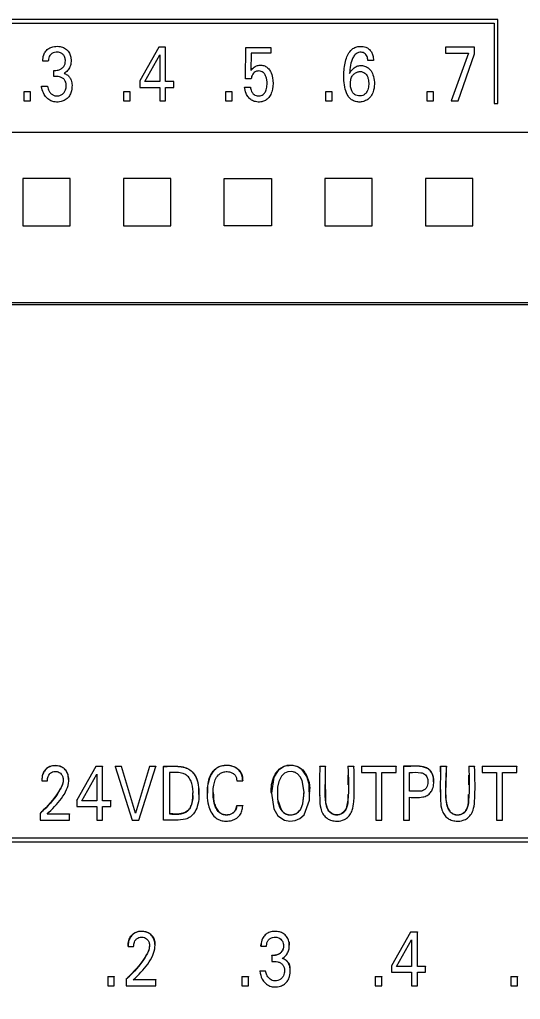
# Model space of a CAD drawing. Header units: millimetres. Extents: x 983 to 2111, y 2638 to 4457.
# Drawn here: x 2044.64 to 2059.55, y 4175.78 to 4204.98 of the extents above; entities that cross this region are included whole.
import ezdxf

# ---------------------------------------------------------------- set-up
doc = ezdxf.new("R2010")
doc.units = ezdxf.units.MM
doc.styles.get("Standard").update_dxf_attribs({"font": ''})
doc.styles.get('Standard').set_extended_font_data('SimSun')
doc.dimstyles.new('ISO-25', dxfattribs={"dimtxt": 2.5, "dimasz": 2.5, "dimexe": 1.25, "dimexo": 0.625, "dimtad": 1, "dimtxsty": 'Standard', "dimcen": 2.5, "dimadec": 0, "dimazin": 0, "dimtfac": 1, "dimtmove": 0, "dimatfit": 3, "dimfxl": 1, "dimarcsym": 0})

# ---------------------------------------------------------------- blocks, each defined once
blk = doc.blocks.new('*D207')
at = {"color": 0, "lineweight": -2, "transparency": 16777216}
for p, q in [((1955.429, 4182.134), (1955.429, 4136.669)), ((2085.429, 4182.134), (2085.429, 4136.669)), ((1957.929, 4137.919), (2082.929, 4137.919))]:
    blk.add_line(p, q, dxfattribs=at)
at = {"color": 0, "lineweight": -3, "transparency": 16777216}
for points in [[(1957.929, 4138.335), (1957.929, 4137.502), (1955.429, 4137.919)], [(2082.929, 4138.335), (2082.929, 4137.502), (2085.429, 4137.919)]]:
    blk.add_solid(points, dxfattribs=at)
at = {"layer": 'Defpoints', "color": 0, "lineweight": -3, "transparency": 16777216}
for p in [(1955.429, 4182.759), (2085.429, 4182.759), (2085.429, 4137.919)]:
    blk.add_point(p, dxfattribs=at)
at = {"color": 0, "lineweight": -3, "transparency": 16777216, "insert": (2020.429, 4139.794), "char_height": 2.5, "attachment_point": 5}
blk.add_mtext('130', dxfattribs=at)
blk = doc.blocks.new('1215DCDCDC')
at = {"color": 7, "linetype": 'Continuous', "lineweight": 15}
for p, q in [((2058.878, 4204.984), (2034.927, 4204.984)), ((2035.038, 4204.874), (2058.769, 4204.874)), ((2058.769, 4204.874), (2058.769, 4202.487)), ((2058.878, 4202.487), (2058.878, 4204.984)), ((2048.783, 4204.164), (2048.219, 4203.157)), ((2048.985, 4204.164), (2048.783, 4204.164)), ((2048.985, 4203.139), (2048.985, 4204.164)), ((2051.366, 4203.219), (2051.377, 4204.155)), ((2051.377, 4204.155), (2052.118, 4204.155)), ((2051.538, 4203.98), (2051.528, 4203.465)), ((2052.118, 4203.98), (2051.538, 4203.98)), ((2052.118, 4204.155), (2052.118, 4203.98)), ((2058.189, 4204.164), (2057.319, 4204.164)), ((2057.319, 4204.164), (2057.319, 4203.985)), ((2057.319, 4203.985), (2058.009, 4203.985)), ((2058.009, 4203.985), (2057.493, 4202.564)), ((2057.699, 4202.564), (2058.189, 4203.968)), ((2058.189, 4203.968), (2058.189, 4204.164)), ((2045.493, 4203.748), (2045.327, 4203.748)), ((2048.368, 4203.139), (2048.814, 4203.936)), ((2048.814, 4203.936), (2048.814, 4203.139)), ((2055.178, 4203.763), (2055.01, 4203.763)), ((2045.653, 4203.292), (2045.653, 4203.471)), ((2048.219, 4203.157), (2048.219, 4202.964)), ((2048.814, 4203.139), (2048.368, 4203.139)), ((2049.227, 4203.139), (2048.985, 4203.139)), ((2049.227, 4202.964), (2049.227, 4203.139)), ((2051.538, 4203.219), (2051.366, 4203.219)), ((2044.76, 4202.834), (2044.76, 4202.564)), ((2044.957, 4202.834), (2044.76, 4202.834)), ((2044.957, 4202.564), (2044.957, 4202.834)), ((2045.29, 4203), (2045.465, 4203)), ((2047.928, 4202.834), (2047.731, 4202.834)), ((2047.731, 4202.834), (2047.731, 4202.564)), ((2047.928, 4202.564), (2047.928, 4202.834)), ((2048.219, 4202.964), (2048.814, 4202.964)), ((2048.814, 4202.964), (2048.814, 4202.564)), ((2048.985, 4202.964), (2049.227, 4202.964)), ((2048.985, 4202.564), (2048.985, 4202.964)), ((2050.773, 4202.834), (2050.773, 4202.564)), ((2050.971, 4202.834), (2050.773, 4202.834)), ((2050.971, 4202.564), (2050.971, 4202.834)), ((2051.337, 4202.975), (2051.512, 4202.975)), ((2053.753, 4202.834), (2053.753, 4202.564)), ((2053.951, 4202.834), (2053.753, 4202.834)), ((2053.951, 4202.564), (2053.951, 4202.834)), ((2056.966, 4202.834), (2056.769, 4202.834)), ((2056.769, 4202.834), (2056.769, 4202.564)), ((2056.966, 4202.564), (2056.966, 4202.834)), ((2044.76, 4202.564), (2044.957, 4202.564)), ((2047.731, 4202.564), (2047.928, 4202.564)), ((2048.814, 4202.564), (2048.985, 4202.564)), ((2050.773, 4202.564), (2050.971, 4202.564)), ((2053.753, 4202.564), (2053.951, 4202.564)), ((2056.769, 4202.564), (2056.966, 4202.564)), ((2057.493, 4202.564), (2057.699, 4202.564)), ((2058.769, 4202.487), (2058.878, 4202.487)), ((2026.329, 4201.629), (2083.229, 4201.629)), ((2046.142, 4200.25), (2044.729, 4200.25)), ((2049.142, 4200.25), (2047.729, 4200.25)), ((2050.729, 4200.25), (2052.142, 4200.25)), ((2055.142, 4200.25), (2053.729, 4200.25)), ((2058.142, 4200.25), (2056.729, 4200.25)), ((2044.729, 4198.838), (2046.142, 4198.838)), ((2047.729, 4198.838), (2049.142, 4198.838)), ((2052.142, 4198.838), (2050.729, 4198.838)), ((2053.729, 4198.839), (2055.142, 4198.839)), ((2056.729, 4198.839), (2058.142, 4198.839)), ((2026.329, 4196.556), (2083.229, 4196.556)), ((2026.329, 4196.489), (2083.229, 4196.489)), ((2046.908, 4182.723), (2046.344, 4181.719)), ((2046.908, 4182.73), (2046.908, 4182.723)), ((2047.11, 4182.723), (2046.908, 4182.723)), ((2047.11, 4182.73), (2047.11, 4182.723)), ((2047.11, 4181.701), (2047.11, 4182.723)), ((2047.482, 4182.73), (2047.482, 4182.723)), ((2047.671, 4182.723), (2047.482, 4182.723)), ((2047.482, 4182.723), (2047.99, 4181.127)), ((2047.671, 4182.723), (2047.671, 4182.73)), ((2048.09, 4181.337), (2047.671, 4182.723)), ((2048.504, 4182.723), (2048.09, 4181.337)), ((2048.185, 4181.127), (2048.693, 4182.723)), ((2048.504, 4182.73), (2048.504, 4182.723)), ((2048.693, 4182.723), (2048.504, 4182.723)), ((2048.693, 4182.73), (2048.693, 4182.723)), ((2048.928, 4182.73), (2048.928, 4182.723)), ((2048.928, 4181.127), (2048.928, 4182.723)), ((2053.578, 4182.723), (2053.578, 4182.73)), ((2053.753, 4182.723), (2053.578, 4182.723)), ((2053.753, 4182.73), (2053.753, 4182.723)), ((2054.419, 4182.73), (2054.419, 4182.723)), ((2054.594, 4182.723), (2054.419, 4182.723)), ((2054.594, 4182.73), (2054.594, 4182.723)), ((2054.82, 4182.73), (2054.82, 4182.723)), ((2055.853, 4182.723), (2054.82, 4182.723)), ((2054.82, 4182.723), (2054.82, 4182.542)), ((2055.853, 4182.73), (2055.853, 4182.723)), ((2055.853, 4182.542), (2055.853, 4182.723)), ((2056.077, 4182.73), (2056.077, 4182.723)), ((2056.077, 4182.723), (2056.077, 4181.127)), ((2057.175, 4182.73), (2057.175, 4182.723)), ((2057.35, 4182.723), (2057.175, 4182.723)), ((2057.35, 4182.723), (2057.35, 4182.73)), ((2058.016, 4182.73), (2058.016, 4182.723)), ((2058.191, 4182.723), (2058.016, 4182.723)), ((2058.191, 4182.73), (2058.191, 4182.723)), ((2058.416, 4182.73), (2058.416, 4182.723)), ((2059.45, 4182.723), (2058.416, 4182.723)), ((2058.416, 4182.723), (2058.416, 4182.542)), ((2059.45, 4182.73), (2059.45, 4182.723)), ((2059.45, 4182.542), (2059.45, 4182.723)), ((2046.102, 4182.331), (2046.102, 4182.338)), ((2046.494, 4181.701), (2046.939, 4182.496)), ((2046.939, 4182.496), (2046.939, 4181.701)), ((2049.103, 4182.542), (2049.103, 4181.308)), ((2054.419, 4182.463), (2054.418, 4182.178)), ((2054.82, 4182.542), (2055.249, 4182.542)), ((2055.249, 4182.542), (2055.249, 4181.127)), ((2055.424, 4182.542), (2055.853, 4182.542)), ((2055.424, 4181.127), (2055.424, 4182.542)), ((2056.252, 4181.986), (2056.252, 4182.542)), ((2058.016, 4182.178), (2058.016, 4182.463)), ((2058.416, 4182.542), (2058.845, 4182.542)), ((2058.845, 4182.542), (2058.845, 4181.127)), ((2059.021, 4182.542), (2059.45, 4182.542)), ((2059.021, 4181.127), (2059.021, 4182.542)), ((2045.298, 4182.299), (2045.298, 4182.292)), ((2045.298, 4182.292), (2045.464, 4182.292)), ((2051.105, 4182.3), (2051.284, 4182.3)), ((2051.284, 4182.308), (2051.284, 4182.315)), ((2056.975, 4182.264), (2056.975, 4182.271)), ((2057.181, 4181.869), (2057.178, 4182.229)), ((2049.978, 4181.885), (2049.978, 4181.891)), ((2050.223, 4181.925), (2050.223, 4181.918)), ((2052.136, 4181.931), (2052.136, 4181.924)), ((2053.284, 4181.932), (2053.284, 4181.938)), ((2053.576, 4181.869), (2053.576, 4181.862)), ((2056.252, 4181.127), (2056.252, 4181.805)), ((2057.173, 4181.869), (2057.173, 4181.862)), ((2046.344, 4181.719), (2046.344, 4181.726)), ((2046.344, 4181.719), (2046.344, 4181.527)), ((2046.344, 4181.527), (2046.939, 4181.527)), ((2046.939, 4181.701), (2046.494, 4181.701)), ((2046.939, 4181.527), (2046.939, 4181.127)), ((2047.353, 4181.701), (2047.11, 4181.701)), ((2047.11, 4181.527), (2047.353, 4181.527)), ((2047.11, 4181.127), (2047.11, 4181.527)), ((2047.353, 4181.708), (2047.353, 4181.701)), ((2047.353, 4181.527), (2047.353, 4181.701)), ((2051.105, 4181.55), (2051.105, 4181.557)), ((2051.284, 4181.55), (2051.105, 4181.55)), ((2051.284, 4181.557), (2051.284, 4181.55)), ((2045.245, 4181.325), (2045.245, 4181.318)), ((2045.245, 4181.318), (2045.245, 4181.127)), ((2046.128, 4181.302), (2045.454, 4181.302)), ((2046.128, 4181.308), (2046.128, 4181.302)), ((2046.128, 4181.127), (2046.128, 4181.302)), ((2048.09, 4181.343), (2048.09, 4181.337)), ((2045.245, 4181.127), (2046.128, 4181.127)), ((2046.939, 4181.127), (2047.11, 4181.127)), ((2047.99, 4181.127), (2048.185, 4181.127)), ((2055.249, 4181.127), (2055.424, 4181.127)), ((2056.077, 4181.127), (2056.252, 4181.127)), ((2058.845, 4181.127), (2059.021, 4181.127)), ((2077.179, 4180.589), (2029.62, 4180.589)), ((2029.729, 4180.479), (2077.07, 4180.479)), ((2056.283, 4177.786), (2055.719, 4176.781)), ((2056.283, 4177.792), (2056.283, 4177.786)), ((2056.485, 4177.786), (2056.283, 4177.786)), ((2056.485, 4177.792), (2056.485, 4177.786)), ((2056.485, 4176.763), (2056.485, 4177.786)), ((2048.671, 4177.393), (2048.671, 4177.4)), ((2051.827, 4177.377), (2051.841, 4177.469)), ((2051.827, 4177.37), (2051.827, 4177.377)), ((2052.671, 4177.389), (2052.671, 4177.395)), ((2055.868, 4176.763), (2056.314, 4177.558)), ((2056.314, 4177.558), (2056.314, 4176.763)), ((2047.867, 4177.361), (2047.867, 4177.355)), ((2047.867, 4177.355), (2048.033, 4177.355)), ((2051.827, 4177.37), (2051.993, 4177.37)), ((2052.153, 4177.094), (2052.153, 4177.101)), ((2052.153, 4177.094), (2052.153, 4176.916)), ((2051.79, 4176.632), (2051.79, 4176.625)), ((2051.965, 4176.625), (2051.79, 4176.625)), ((2051.965, 4176.625), (2051.965, 4176.632)), ((2052.698, 4176.633), (2052.698, 4176.64)), ((2055.719, 4176.788), (2055.719, 4176.781)), ((2055.719, 4176.781), (2055.719, 4176.589)), ((2055.719, 4176.589), (2056.314, 4176.589)), ((2056.314, 4176.763), (2055.868, 4176.763)), ((2056.314, 4176.589), (2056.314, 4176.19)), ((2056.727, 4176.763), (2056.485, 4176.763)), ((2056.485, 4176.589), (2056.727, 4176.589)), ((2056.485, 4176.19), (2056.485, 4176.589)), ((2056.727, 4176.77), (2056.727, 4176.763)), ((2056.727, 4176.589), (2056.727, 4176.763)), ((2047.261, 4176.466), (2047.261, 4176.459)), ((2047.458, 4176.459), (2047.261, 4176.459)), ((2047.261, 4176.459), (2047.261, 4176.19)), ((2047.458, 4176.466), (2047.458, 4176.459)), ((2047.458, 4176.19), (2047.458, 4176.459)), ((2047.815, 4176.381), (2047.815, 4176.388)), ((2047.815, 4176.381), (2047.815, 4176.19)), ((2048.697, 4176.364), (2048.023, 4176.364)), ((2048.697, 4176.371), (2048.697, 4176.364)), ((2048.697, 4176.19), (2048.697, 4176.364)), ((2051.26, 4176.466), (2051.26, 4176.459)), ((2051.457, 4176.459), (2051.26, 4176.459)), ((2051.26, 4176.459), (2051.26, 4176.19)), ((2051.457, 4176.466), (2051.457, 4176.459)), ((2051.457, 4176.19), (2051.457, 4176.459)), ((2055.231, 4176.466), (2055.231, 4176.459)), ((2055.428, 4176.459), (2055.231, 4176.459)), ((2055.231, 4176.459), (2055.231, 4176.19)), ((2055.428, 4176.466), (2055.428, 4176.459)), ((2055.428, 4176.19), (2055.428, 4176.459)), ((2059.273, 4176.466), (2059.273, 4176.459)), ((2059.471, 4176.459), (2059.273, 4176.459)), ((2059.273, 4176.459), (2059.273, 4176.19)), ((2059.471, 4176.466), (2059.471, 4176.459)), ((2059.471, 4176.19), (2059.471, 4176.459)), ((2047.261, 4176.19), (2047.458, 4176.19)), ((2047.815, 4176.19), (2048.697, 4176.19)), ((2051.26, 4176.19), (2051.457, 4176.19)), ((2055.231, 4176.19), (2055.428, 4176.19)), ((2056.314, 4176.19), (2056.485, 4176.19)), ((2059.273, 4176.19), (2059.471, 4176.19))]:
    blk.add_line(p, q, dxfattribs=at)
at = {"color": 7, "linetype": 'Continuous', "lineweight": 15, "flags": 128}
for points in [[(2046.097, 4182.337), (2046.088, 4182.461), (2046.039, 4182.581), (2045.951, 4182.677), (2045.842, 4182.734), (2045.693, 4182.754), (2045.539, 4182.725), (2045.438, 4182.662), (2045.362, 4182.57), (2045.314, 4182.45), (2045.298, 4182.299), (2045.298, 4182.299)], [(2052.516, 4182.722), (2052.335, 4182.6), (2052.213, 4182.402), (2052.136, 4181.933), (2052.21, 4181.464), (2052.331, 4181.258), (2052.527, 4181.125), (2052.684, 4181.095), (2052.843, 4181.11), (2052.989, 4181.174), (2053.109, 4181.281), (2053.271, 4181.725), (2053.262, 4182.2), (2053.193, 4182.429), (2053.058, 4182.625), (2052.925, 4182.713), (2052.771, 4182.752), (2052.627, 4182.754), (2052.595, 4182.752), (2052.594, 4182.752), (2052.594, 4182.752), (2052.594, 4182.752), (2052.595, 4182.752), (2052.596, 4182.752), (2052.605, 4182.753), (2052.653, 4182.757), (2052.67, 4182.758), (2052.67, 4182.758), (2052.67, 4182.758), (2052.67, 4182.758), (2052.67, 4182.758), (2052.619, 4182.751), (2052.516, 4182.722)], [(2054.417, 4181.888), (2054.417, 4181.72), (2054.365, 4181.47), (2054.309, 4181.381), (2054.226, 4181.316), (2054.133, 4181.286), (2054.032, 4181.287), (2053.938, 4181.322), (2053.861, 4181.385), (2053.808, 4181.47), (2053.762, 4181.645), (2053.753, 4182.453), (2053.753, 4182.73), (2053.753, 4182.73)], [(2052.737, 4182.574), (2052.629, 4182.568), (2052.525, 4182.523), (2052.439, 4182.44), (2052.357, 4182.279), (2052.321, 4182.104), (2052.322, 4181.748), (2052.439, 4181.412), (2052.525, 4181.329), (2052.635, 4181.283), (2052.756, 4181.28), (2052.871, 4181.316), (2053.001, 4181.437), (2053.07, 4181.606), (2053.109, 4181.959), (2053.051, 4182.31), (2052.998, 4182.417), (2052.918, 4182.507), (2052.824, 4182.559), (2052.801, 4182.568), (2052.801, 4182.568), (2052.801, 4182.568), (2052.801, 4182.568), (2052.801, 4182.568), (2052.802, 4182.567), (2052.809, 4182.565), (2052.843, 4182.553), (2052.855, 4182.548), (2052.856, 4182.548), (2052.856, 4182.548), (2052.855, 4182.548), (2052.737, 4182.574)]]:
    blk.add_lwpolyline(points, dxfattribs=at)
at = {"color": 7, "linetype": 'Continuous', "lineweight": 15}
for points, knots in [([(2045.327, 4203.748), (2045.331, 4203.81), (2045.338, 4203.916), (2045.411, 4204.047), (2045.507, 4204.133), (2045.643, 4204.186), (2045.795, 4204.194), (2045.948, 4204.156), (2046.065, 4204.074), (2046.141, 4203.961), (2046.177, 4203.815), (2046.172, 4203.661), (2046.114, 4203.515), (2046.037, 4203.429), (2045.979, 4203.394), (2045.961, 4203.382)], [0, 0, 0, 0, 0.102607, 0.172437, 0.242302, 0.312112, 0.40929, 0.488691, 0.568507, 0.640623, 0.708356, 0.814478, 0.889142, 0.963972, 1, 1, 1, 1]), ([(2045.653, 4203.471), (2045.699, 4203.47), (2045.778, 4203.469), (2045.882, 4203.515), (2045.955, 4203.582), (2045.996, 4203.667), (2046.005, 4203.759), (2045.992, 4203.847), (2045.954, 4203.924), (2045.895, 4203.979), (2045.816, 4204.012), (2045.727, 4204.019), (2045.636, 4203.999), (2045.565, 4203.951), (2045.518, 4203.883), (2045.494, 4203.814), (2045.493, 4203.767), (2045.493, 4203.748)], [0, 0, 0, 0, 0.101458, 0.175976, 0.250564, 0.319455, 0.383497, 0.456727, 0.51564, 0.574672, 0.632212, 0.707654, 0.772294, 0.837248, 0.89612, 0.955623, 1, 1, 1, 1]), ([(2054.464, 4203.376), (2054.493, 4203.423), (2054.543, 4203.504), (2054.654, 4203.587), (2054.768, 4203.619), (2054.887, 4203.613), (2054.998, 4203.57), (2055.098, 4203.477), (2055.18, 4203.326), (2055.213, 4203.115), (2055.199, 4202.902), (2055.128, 4202.723), (2055.02, 4202.601), (2054.883, 4202.537), (2054.745, 4202.522), (2054.61, 4202.541), (2054.496, 4202.61), (2054.396, 4202.733), (2054.294, 4203.004), (2054.285, 4203.392), (2054.336, 4203.761), (2054.44, 4203.994), (2054.547, 4204.116), (2054.677, 4204.178), (2054.809, 4204.193), (2054.938, 4204.175), (2055.047, 4204.112), (2055.121, 4204.025), (2055.17, 4203.906), (2055.175, 4203.816), (2055.178, 4203.763)], [0, 0, 0, 0, 0.034775, 0.059756, 0.084914, 0.107616, 0.134238, 0.15801, 0.192448, 0.240146, 0.290766, 0.325142, 0.359741, 0.390365, 0.418344, 0.446444, 0.474782, 0.499525, 0.54519, 0.653988, 0.740546, 0.776991, 0.813856, 0.839797, 0.865629, 0.897068, 0.920205, 0.943325, 0.967368, 1, 1, 1, 1]), ([(2055.01, 4203.763), (2055.007, 4203.805), (2055.003, 4203.87), (2054.957, 4203.946), (2054.905, 4203.989), (2054.842, 4204.01), (2054.771, 4204.013), (2054.696, 4203.994), (2054.621, 4203.937), (2054.54, 4203.816), (2054.484, 4203.62), (2054.471, 4203.458), (2054.464, 4203.376)], [0, 0, 0, 0, 0.107203, 0.166264, 0.225517, 0.279405, 0.338004, 0.409232, 0.476188, 0.577953, 0.783544, 1, 1, 1, 1]), ([(2045.961, 4203.382), (2045.992, 4203.37), (2046.054, 4203.346), (2046.128, 4203.272), (2046.186, 4203.166), (2046.206, 4203.004), (2046.187, 4202.829), (2046.106, 4202.678), (2046.001, 4202.586), (2045.859, 4202.53), (2045.707, 4202.52), (2045.561, 4202.559), (2045.447, 4202.64), (2045.35, 4202.767), (2045.305, 4202.896), (2045.293, 4202.981), (2045.29, 4203)], [0, 0, 0, 0, 0.051169, 0.102151, 0.15815, 0.234551, 0.351763, 0.423215, 0.494826, 0.563878, 0.655465, 0.724811, 0.79418, 0.866555, 0.970039, 1, 1, 1, 1]), ([(2051.528, 4203.465), (2051.558, 4203.504), (2051.61, 4203.57), (2051.719, 4203.62), (2051.828, 4203.63), (2051.941, 4203.61), (2052.044, 4203.542), (2052.129, 4203.421), (2052.192, 4203.207), (2052.193, 4202.967), (2052.129, 4202.755), (2052.044, 4202.633), (2051.937, 4202.557), (2051.807, 4202.522), (2051.67, 4202.528), (2051.542, 4202.58), (2051.445, 4202.668), (2051.364, 4202.8), (2051.347, 4202.911), (2051.337, 4202.975)], [0, 0, 0, 0, 0.057484, 0.097677, 0.137663, 0.185169, 0.229561, 0.280244, 0.356511, 0.489431, 0.557583, 0.614562, 0.661959, 0.709331, 0.771004, 0.820223, 0.869371, 0.923415, 1, 1, 1, 1]), ([(2051.512, 4202.975), (2051.521, 4202.931), (2051.536, 4202.859), (2051.589, 4202.777), (2051.647, 4202.731), (2051.719, 4202.708), (2051.795, 4202.707), (2051.866, 4202.731), (2051.926, 4202.78), (2051.981, 4202.872), (2052.018, 4203.032), (2052.012, 4203.199), (2051.958, 4203.336), (2051.903, 4203.408), (2051.833, 4203.445), (2051.764, 4203.456), (2051.692, 4203.447), (2051.627, 4203.411), (2051.577, 4203.356), (2051.547, 4203.29), (2051.54, 4203.241), (2051.538, 4203.219)], [0, 0, 0, 0, 0.076649, 0.125027, 0.163248, 0.201486, 0.251845, 0.289562, 0.327257, 0.382812, 0.468114, 0.605523, 0.661425, 0.717766, 0.755627, 0.793429, 0.835593, 0.878717, 0.916638, 0.962102, 1, 1, 1, 1]), ([(2054.695, 4203.419), (2054.661, 4203.404), (2054.599, 4203.376), (2054.532, 4203.287), (2054.488, 4203.156), (2054.488, 4203.004), (2054.523, 4202.871), (2054.579, 4202.782), (2054.652, 4202.729), (2054.736, 4202.705), (2054.821, 4202.709), (2054.9, 4202.742), (2054.969, 4202.804), (2055.022, 4202.909), (2055.042, 4203.054), (2055.033, 4203.197), (2054.99, 4203.314), (2054.936, 4203.387), (2054.858, 4203.428), (2054.789, 4203.441), (2054.732, 4203.43), (2054.707, 4203.423), (2054.695, 4203.419)], [0, 0, 0, 0, 0.053342, 0.09873, 0.159803, 0.2554, 0.31726, 0.361972, 0.407005, 0.44771, 0.489265, 0.529936, 0.571759, 0.623012, 0.700153, 0.784336, 0.832837, 0.881767, 0.914709, 0.96141, 0.980481, 1, 1, 1, 1]), ([(2045.465, 4203), (2045.479, 4202.95), (2045.502, 4202.866), (2045.572, 4202.775), (2045.646, 4202.725), (2045.727, 4202.705), (2045.814, 4202.711), (2045.899, 4202.744), (2045.967, 4202.807), (2046.015, 4202.901), (2046.034, 4203.008), (2046.02, 4203.112), (2045.981, 4203.19), (2045.917, 4203.247), (2045.805, 4203.293), (2045.713, 4203.292), (2045.653, 4203.292)], [0, 0, 0, 0, 0.108128, 0.178774, 0.234895, 0.291112, 0.348976, 0.414818, 0.478372, 0.537301, 0.632414, 0.699656, 0.754523, 0.80962, 0.876121, 1, 1, 1, 1]), ([(2044.729, 4200.25), (2044.729, 4200.131), (2044.73, 4199.894), (2044.731, 4199.423), (2044.73, 4199.071), (2044.729, 4198.838)], [0, 0, 0, 0, 0.252093, 0.504187, 1, 1, 1, 1]), ([(2046.142, 4198.838), (2046.142, 4198.956), (2046.141, 4199.194), (2046.141, 4199.664), (2046.142, 4200.016), (2046.142, 4200.25)], [0, 0, 0, 0, 0.252093, 0.504187, 1, 1, 1, 1]), ([(2047.729, 4200.25), (2047.729, 4200.131), (2047.73, 4199.894), (2047.731, 4199.423), (2047.73, 4199.071), (2047.729, 4198.838)], [0, 0, 0, 0, 0.252093, 0.504187, 1, 1, 1, 1]), ([(2049.142, 4198.838), (2049.142, 4198.956), (2049.141, 4199.194), (2049.141, 4199.664), (2049.142, 4200.016), (2049.142, 4200.25)], [0, 0, 0, 0, 0.252093, 0.504187, 1, 1, 1, 1]), ([(2050.729, 4198.838), (2050.729, 4198.956), (2050.73, 4199.194), (2050.731, 4199.664), (2050.73, 4200.016), (2050.729, 4200.25)], [0, 0, 0, 0, 0.252093, 0.504187, 1, 1, 1, 1]), ([(2052.142, 4200.25), (2052.142, 4200.131), (2052.141, 4199.894), (2052.141, 4199.423), (2052.142, 4199.071), (2052.142, 4198.838)], [0, 0, 0, 0, 0.252093, 0.504187, 1, 1, 1, 1]), ([(2053.729, 4200.25), (2053.729, 4200.132), (2053.73, 4199.895), (2053.731, 4199.424), (2053.73, 4199.072), (2053.729, 4198.839)], [0, 0, 0, 0, 0.252093, 0.504187, 1, 1, 1, 1]), ([(2055.142, 4198.839), (2055.142, 4198.957), (2055.141, 4199.194), (2055.141, 4199.665), (2055.142, 4200.017), (2055.142, 4200.25)], [0, 0, 0, 0, 0.252093, 0.504187, 1, 1, 1, 1]), ([(2056.729, 4200.25), (2056.729, 4200.132), (2056.73, 4199.895), (2056.731, 4199.424), (2056.73, 4199.072), (2056.729, 4198.839)], [0, 0, 0, 0, 0.252093, 0.504187, 1, 1, 1, 1]), ([(2058.142, 4198.839), (2058.142, 4198.957), (2058.141, 4199.194), (2058.141, 4199.665), (2058.142, 4200.017), (2058.142, 4200.25)], [0, 0, 0, 0, 0.252093, 0.504187, 1, 1, 1, 1]), ([(2045.454, 4181.302), (2045.608, 4181.45), (2045.836, 4181.671), (2046.043, 4182.018), (2046.109, 4182.257), (2046.098, 4182.443), (2046.046, 4182.578), (2045.957, 4182.675), (2045.835, 4182.737), (2045.691, 4182.754), (2045.547, 4182.731), (2045.433, 4182.66), (2045.355, 4182.563), (2045.305, 4182.437), (2045.301, 4182.343), (2045.298, 4182.292)], [0, 0, 0, 0, 0.2480989, 0.3672231, 0.4664506, 0.531141, 0.5816184, 0.6323336, 0.6797994, 0.7381345, 0.7986045, 0.8449004, 0.8910783, 0.9412894, 1, 1, 1, 1]), ([(2048.928, 4182.73), (2049.067, 4182.736), (2049.278, 4182.743), (2049.546, 4182.712), (2049.719, 4182.633), (2049.854, 4182.489), (2049.968, 4182.239), (2049.97, 4182.025), (2049.971, 4181.891)], [0, 0, 0, 0, 0.260278, 0.391914, 0.498962, 0.606492, 0.752887, 1, 1, 1, 1]), ([(2048.928, 4182.723), (2049.067, 4182.728), (2049.278, 4182.736), (2049.546, 4182.705), (2049.719, 4182.626), (2049.855, 4182.482), (2049.974, 4182.212), (2049.989, 4181.875), (2049.952, 4181.553), (2049.855, 4181.348), (2049.73, 4181.218), (2049.539, 4181.128), (2049.263, 4181.125), (2049.046, 4181.127), (2048.928, 4181.127)], [0, 0, 0, 0, 0.132893, 0.200104, 0.254761, 0.309664, 0.38441, 0.530664, 0.62456, 0.691005, 0.742264, 0.793572, 0.886781, 1, 1, 1, 1]), ([(2051.284, 4182.3), (2051.281, 4182.356), (2051.274, 4182.455), (2051.207, 4182.584), (2051.109, 4182.676), (2050.966, 4182.743), (2050.784, 4182.765), (2050.586, 4182.731), (2050.422, 4182.615), (2050.295, 4182.418), (2050.207, 4182.062), (2050.214, 4181.687), (2050.324, 4181.372), (2050.439, 4181.214), (2050.59, 4181.123), (2050.75, 4181.09), (2050.915, 4181.098), (2051.074, 4181.156), (2051.198, 4181.261), (2051.271, 4181.401), (2051.28, 4181.501), (2051.284, 4181.55)], [0, 0, 0, 0, 0.043871, 0.078634, 0.113427, 0.149479, 0.20256, 0.257506, 0.305033, 0.358849, 0.440804, 0.594903, 0.650142, 0.705845, 0.746964, 0.787994, 0.833994, 0.877242, 0.920623, 0.96043, 1, 1, 1, 1]), ([(2050.246, 4181.924), (2050.242, 4182.056), (2050.236, 4182.258), (2050.341, 4182.507), (2050.459, 4182.657), (2050.612, 4182.742), (2050.774, 4182.768), (2050.938, 4182.756), (2051.095, 4182.695), (2051.21, 4182.591), (2051.275, 4182.453), (2051.281, 4182.357), (2051.284, 4182.307)], [0, 0, 0, 0, 0.2074633, 0.3151516, 0.4236949, 0.5050455, 0.5862065, 0.6802222, 0.7638958, 0.8480774, 0.9206342, 1, 1, 1, 1]), ([(2052.138, 4181.931), (2052.137, 4181.938), (2052.116, 4182.099), (2052.166, 4182.33), (2052.295, 4182.58), (2052.412, 4182.683), (2052.492, 4182.719), (2052.516, 4182.729)], [0, 0, 0, 0, 0.020182, 0.52015, 0.717788, 0.917017, 1, 1, 1, 1]), ([(2052.516, 4182.729), (2052.564, 4182.744), (2052.66, 4182.774), (2052.819, 4182.757), (2052.976, 4182.708), (2053.117, 4182.584), (2053.232, 4182.374), (2053.292, 4182.144), (2053.272, 4181.986), (2053.267, 4181.94)], [0, 0, 0, 0, 0.112018, 0.225102, 0.356527, 0.478205, 0.640195, 0.895828, 1, 1, 1, 1]), ([(2053.578, 4182.723), (2053.573, 4182.406), (2053.567, 4181.992), (2053.585, 4181.514), (2053.66, 4181.318), (2053.763, 4181.195), (2053.896, 4181.118), (2054.066, 4181.086), (2054.236, 4181.104), (2054.385, 4181.176), (2054.485, 4181.284), (2054.571, 4181.45), (2054.621, 4181.941), (2054.606, 4182.375), (2054.594, 4182.723)], [0, 0, 0, 0, 0.249565, 0.326424, 0.372339, 0.41126, 0.450194, 0.490245, 0.544466, 0.581087, 0.617653, 0.658095, 0.725528, 1, 1, 1, 1]), ([(2054.419, 4182.723), (2054.433, 4182.388), (2054.45, 4181.968), (2054.395, 4181.505), (2054.314, 4181.369), (2054.231, 4181.305), (2054.133, 4181.273), (2054.031, 4181.274), (2053.935, 4181.31), (2053.857, 4181.374), (2053.79, 4181.485), (2053.717, 4181.846), (2053.757, 4182.269), (2053.754, 4182.631), (2053.753, 4182.723)], [0, 0, 0, 0, 0.311908, 0.390739, 0.423003, 0.455498, 0.485601, 0.516809, 0.547557, 0.578109, 0.60913, 0.665057, 0.914543, 1, 1, 1, 1]), ([(2056.97, 4182.27), (2056.968, 4182.338), (2056.966, 4182.449), (2056.89, 4182.586), (2056.794, 4182.675), (2056.551, 4182.761), (2056.305, 4182.728), (2056.107, 4182.73), (2056.077, 4182.73)], [0, 0, 0, 0, 0.169239, 0.27925, 0.389341, 0.495633, 0.922228, 1, 1, 1, 1]), ([(2056.252, 4181.805), (2056.386, 4181.796), (2056.565, 4181.784), (2056.782, 4181.853), (2056.884, 4181.943), (2056.954, 4182.071), (2056.984, 4182.247), (2056.97, 4182.431), (2056.89, 4182.579), (2056.794, 4182.668), (2056.551, 4182.754), (2056.305, 4182.721), (2056.107, 4182.723), (2056.077, 4182.723)], [0, 0, 0, 0, 0.182319, 0.244772, 0.307468, 0.363166, 0.442905, 0.551029, 0.610483, 0.66998, 0.727423, 0.957969, 1, 1, 1, 1]), ([(2057.175, 4182.723), (2057.17, 4182.406), (2057.164, 4181.992), (2057.182, 4181.514), (2057.257, 4181.318), (2057.36, 4181.195), (2057.493, 4181.118), (2057.662, 4181.086), (2057.833, 4181.104), (2057.981, 4181.176), (2058.082, 4181.284), (2058.168, 4181.45), (2058.218, 4181.941), (2058.203, 4182.375), (2058.191, 4182.723)], [0, 0, 0, 0, 0.249565, 0.326424, 0.372339, 0.41126, 0.450196, 0.490245, 0.544466, 0.581087, 0.617653, 0.658095, 0.725528, 1, 1, 1, 1]), ([(2057.175, 4182.565), (2057.175, 4182.572), (2057.174, 4182.627), (2057.174, 4182.682), (2057.175, 4182.73)], [0, 0, 0, 0, 0.111166, 1, 1, 1, 1]), ([(2057.35, 4182.73), (2057.338, 4182.527), (2057.314, 4182.124), (2057.32, 4181.671), (2057.427, 4181.415), (2057.504, 4181.335), (2057.6, 4181.288), (2057.702, 4181.277), (2057.801, 4181.3), (2057.888, 4181.354), (2057.961, 4181.45), (2058.019, 4181.631), (2058.012, 4181.785), (2058.008, 4181.888)], [0, 0, 0, 0, 0.255838, 0.506739, 0.552823, 0.599343, 0.641722, 0.683784, 0.724855, 0.766726, 0.808596, 0.872879, 1, 1, 1, 1]), ([(2058.016, 4182.723), (2058.03, 4182.388), (2058.047, 4181.968), (2057.992, 4181.505), (2057.911, 4181.369), (2057.828, 4181.305), (2057.73, 4181.273), (2057.628, 4181.274), (2057.532, 4181.31), (2057.454, 4181.374), (2057.387, 4181.485), (2057.313, 4181.846), (2057.354, 4182.269), (2057.35, 4182.631), (2057.35, 4182.723)], [0, 0, 0, 0, 0.311909, 0.390739, 0.423004, 0.455496, 0.485601, 0.51681, 0.547558, 0.578108, 0.609129, 0.665057, 0.914543, 1, 1, 1, 1]), ([(2045.464, 4182.292), (2045.467, 4182.339), (2045.472, 4182.412), (2045.524, 4182.5), (2045.584, 4182.552), (2045.664, 4182.578), (2045.745, 4182.576), (2045.823, 4182.55), (2045.88, 4182.503), (2045.922, 4182.432), (2045.94, 4182.341), (2045.927, 4182.203), (2045.766, 4181.86), (2045.505, 4181.569), (2045.278, 4181.35), (2045.245, 4181.318)], [0, 0, 0, 0, 0.06741, 0.106805, 0.146382, 0.181677, 0.227911, 0.263637, 0.29947, 0.334313, 0.383256, 0.433456, 0.535616, 0.932791, 1, 1, 1, 1]), ([(2049.103, 4181.308), (2049.195, 4181.305), (2049.334, 4181.301), (2049.511, 4181.319), (2049.622, 4181.374), (2049.704, 4181.458), (2049.787, 4181.625), (2049.808, 4181.887), (2049.801, 4182.158), (2049.715, 4182.354), (2049.625, 4182.463), (2049.487, 4182.532), (2049.31, 4182.546), (2049.176, 4182.544), (2049.103, 4182.542)], [0, 0, 0, 0, 0.124505, 0.186077, 0.23616, 0.286165, 0.341497, 0.482743, 0.633818, 0.699776, 0.766082, 0.819382, 0.901378, 1, 1, 1, 1]), ([(2051.105, 4181.55), (2051.098, 4181.51), (2051.086, 4181.44), (2051.027, 4181.358), (2050.953, 4181.305), (2050.853, 4181.275), (2050.742, 4181.276), (2050.633, 4181.314), (2050.54, 4181.392), (2050.453, 4181.542), (2050.395, 4181.809), (2050.396, 4182.09), (2050.46, 4182.33), (2050.539, 4182.462), (2050.646, 4182.541), (2050.763, 4182.574), (2050.881, 4182.572), (2050.987, 4182.532), (2051.059, 4182.469), (2051.099, 4182.386), (2051.103, 4182.329), (2051.105, 4182.3)], [0, 0, 0, 0, 0.046616, 0.080424, 0.114198, 0.149258, 0.199356, 0.239547, 0.279717, 0.33662, 0.436166, 0.591136, 0.656052, 0.721534, 0.763779, 0.806027, 0.859731, 0.896736, 0.933868, 0.967183, 1, 1, 1, 1]), ([(2056.252, 4182.542), (2056.365, 4182.55), (2056.505, 4182.559), (2056.668, 4182.523), (2056.731, 4182.477), (2056.779, 4182.407), (2056.805, 4182.304), (2056.8, 4182.195), (2056.766, 4182.096), (2056.711, 4182.033), (2056.63, 4181.991), (2056.526, 4181.983), (2056.423, 4181.987), (2056.329, 4181.986), (2056.278, 4181.986), (2056.252, 4181.986)], [0, 0, 0, 0, 0.235235, 0.289175, 0.343527, 0.394012, 0.464594, 0.559783, 0.619073, 0.67895, 0.730244, 0.805233, 0.892635, 0.946318, 1, 1, 1, 1]), ([(2045.933, 4182.329), (2045.932, 4182.301), (2045.928, 4182.204), (2045.76, 4181.868), (2045.505, 4181.576), (2045.278, 4181.357), (2045.245, 4181.326)], [0, 0, 0, 0, 0.066504, 0.234832, 0.88926, 1, 1, 1, 1]), ([(2049.788, 4181.935), (2049.792, 4181.878), (2049.801, 4181.763), (2049.769, 4181.601), (2049.707, 4181.466), (2049.614, 4181.373), (2049.413, 4181.291), (2049.238, 4181.305), (2049.103, 4181.315)], [0, 0, 0, 0, 0.152761, 0.306735, 0.434973, 0.541129, 0.647796, 1, 1, 1, 1]), ([(2050.404, 4181.948), (2050.409, 4181.83), (2050.416, 4181.664), (2050.496, 4181.467), (2050.575, 4181.361), (2050.678, 4181.3), (2050.786, 4181.28), (2050.892, 4181.288), (2050.986, 4181.33), (2051.054, 4181.395), (2051.093, 4181.476), (2051.101, 4181.531), (2051.105, 4181.557)], [0, 0, 0, 0, 0.267233, 0.374537, 0.48282, 0.562165, 0.641462, 0.728849, 0.800333, 0.871953, 0.93964, 1, 1, 1, 1]), ([(2052.321, 4181.943), (2052.319, 4181.881), (2052.313, 4181.7), (2052.378, 4181.473), (2052.52, 4181.329), (2052.634, 4181.283), (2052.757, 4181.281), (2052.893, 4181.321), (2053.014, 4181.439), (2053.093, 4181.657), (2053.1, 4181.827), (2053.105, 4181.936)], [0, 0, 0, 0, 0.110404, 0.318395, 0.388699, 0.458143, 0.528821, 0.599336, 0.703075, 0.809898, 1, 1, 1, 1]), ([(2047.867, 4177.362), (2047.871, 4177.423), (2047.878, 4177.529), (2047.945, 4177.667), (2048.042, 4177.762), (2048.174, 4177.816), (2048.316, 4177.821), (2048.457, 4177.787), (2048.566, 4177.71), (2048.641, 4177.596), (2048.674, 4177.487), (2048.666, 4177.419), (2048.664, 4177.4)], [0, 0, 0, 0, 0.136427, 0.237901, 0.339717, 0.433935, 0.553087, 0.653546, 0.754627, 0.845192, 0.958255, 1, 1, 1, 1]), ([(2048.023, 4176.364), (2048.178, 4176.513), (2048.406, 4176.733), (2048.612, 4177.081), (2048.679, 4177.319), (2048.668, 4177.505), (2048.615, 4177.641), (2048.527, 4177.737), (2048.405, 4177.799), (2048.26, 4177.816), (2048.117, 4177.793), (2048.003, 4177.722), (2047.924, 4177.625), (2047.875, 4177.499), (2047.87, 4177.405), (2047.867, 4177.355)], [0, 0, 0, 0, 0.248099, 0.367222, 0.46645, 0.531141, 0.581617, 0.632334, 0.679798, 0.738136, 0.798606, 0.8449, 0.89108, 0.941289, 1, 1, 1, 1]), ([(2052.461, 4177.006), (2052.497, 4177.031), (2052.57, 4177.08), (2052.641, 4177.194), (2052.677, 4177.341), (2052.671, 4177.494), (2052.614, 4177.634), (2052.525, 4177.729), (2052.41, 4177.791), (2052.272, 4177.815), (2052.131, 4177.805), (2052, 4177.751), (2051.904, 4177.661), (2051.837, 4177.531), (2051.83, 4177.429), (2051.827, 4177.37)], [0, 0, 0, 0, 0.0720512, 0.1440491, 0.2158436, 0.3210243, 0.391512, 0.4621747, 0.5318519, 0.604429, 0.690772, 0.7620949, 0.8335535, 0.9034022, 1, 1, 1, 1]), ([(2048.033, 4177.355), (2048.037, 4177.401), (2048.042, 4177.475), (2048.093, 4177.562), (2048.153, 4177.614), (2048.233, 4177.64), (2048.315, 4177.639), (2048.392, 4177.613), (2048.449, 4177.565), (2048.492, 4177.494), (2048.51, 4177.403), (2048.496, 4177.266), (2048.336, 4176.922), (2048.075, 4176.632), (2047.848, 4176.412), (2047.815, 4176.381)], [0, 0, 0, 0, 0.067411, 0.106806, 0.14638, 0.181675, 0.227912, 0.263638, 0.299472, 0.334315, 0.383257, 0.433457, 0.535618, 0.932794, 1, 1, 1, 1]), ([(2048.503, 4177.391), (2048.502, 4177.364), (2048.497, 4177.266), (2048.33, 4176.93), (2048.075, 4176.639), (2047.848, 4176.419), (2047.815, 4176.388)], [0, 0, 0, 0, 0.066504, 0.234836, 0.889264, 1, 1, 1, 1]), ([(2051.993, 4177.37), (2051.995, 4177.403), (2051.999, 4177.464), (2052.039, 4177.545), (2052.1, 4177.601), (2052.176, 4177.634), (2052.261, 4177.642), (2052.345, 4177.625), (2052.418, 4177.584), (2052.468, 4177.523), (2052.5, 4177.438), (2052.505, 4177.344), (2052.482, 4177.25), (2052.431, 4177.18), (2052.358, 4177.125), (2052.262, 4177.092), (2052.191, 4177.094), (2052.153, 4177.094)], [0, 0, 0, 0, 0.073756, 0.135946, 0.198421, 0.256822, 0.319038, 0.388085, 0.446517, 0.505162, 0.561616, 0.648771, 0.712863, 0.777112, 0.840672, 0.915604, 1, 1, 1, 1]), ([(2052.658, 4177.5), (2052.661, 4177.489), (2052.672, 4177.455), (2052.667, 4177.42), (2052.664, 4177.396)], [0, 0, 0, 0, 0.33059, 1, 1, 1, 1]), ([(2052.153, 4177.101), (2052.199, 4177.101), (2052.278, 4177.1), (2052.381, 4177.146), (2052.454, 4177.208), (2052.477, 4177.266), (2052.487, 4177.292)], [0, 0, 0, 0, 0.325667, 0.5615, 0.797037, 1, 1, 1, 1]), ([(2051.79, 4176.625), (2051.807, 4176.543), (2051.835, 4176.408), (2051.954, 4176.256), (2052.086, 4176.171), (2052.245, 4176.146), (2052.397, 4176.165), (2052.534, 4176.234), (2052.629, 4176.336), (2052.692, 4176.484), (2052.705, 4176.645), (2052.683, 4176.799), (2052.621, 4176.907), (2052.543, 4176.977), (2052.484, 4176.998), (2052.461, 4177.006)], [0, 0, 0, 0, 0.1281001, 0.2100747, 0.2924864, 0.3638962, 0.4552746, 0.5258465, 0.5965187, 0.6658509, 0.7721084, 0.8430255, 0.9028305, 0.9627662, 1, 1, 1, 1]), ([(2052.153, 4176.916), (2052.212, 4176.916), (2052.302, 4176.917), (2052.415, 4176.873), (2052.483, 4176.811), (2052.525, 4176.727), (2052.532, 4176.616), (2052.511, 4176.504), (2052.45, 4176.412), (2052.378, 4176.358), (2052.292, 4176.333), (2052.206, 4176.334), (2052.127, 4176.359), (2052.055, 4176.418), (2051.996, 4176.508), (2051.976, 4176.586), (2051.965, 4176.625)], [0, 0, 0, 0, 0.12156, 0.185376, 0.249666, 0.308207, 0.375987, 0.478854, 0.540651, 0.602513, 0.663352, 0.724344, 0.778918, 0.833541, 0.915218, 1, 1, 1, 1]), ([(2052.461, 4177.013), (2052.492, 4177.001), (2052.554, 4176.977), (2052.627, 4176.903), (2052.681, 4176.81), (2052.688, 4176.737), (2052.691, 4176.701)], [0, 0, 0, 0, 0.2393159, 0.4777585, 0.7396687, 1, 1, 1, 1])]:
    blk.add_open_spline(points, degree=3, knots=knots, dxfattribs=at)

msp = doc.modelspace()

# ---------------------------------------------------------------- block references
at = {"lineweight": -3}
msp.add_blockref('1215DCDCDC', (0, 0), dxfattribs=at)

# ---------------------------------------------------------------- dimensions: what is measured, and where the dimension line sits
dim = msp.add_linear_dim(base=(2085.429, 4137.919), p1=(1955.429, 4182.759), p2=(2085.429, 4182.759), dimstyle='ISO-25', dxfattribs=at)
dim.commit()
dim.dimension.update_dxf_attribs({"geometry": '*D207', "text_midpoint": (2020.429, 4139.794)})

doc.saveas('drawing.dxf')
